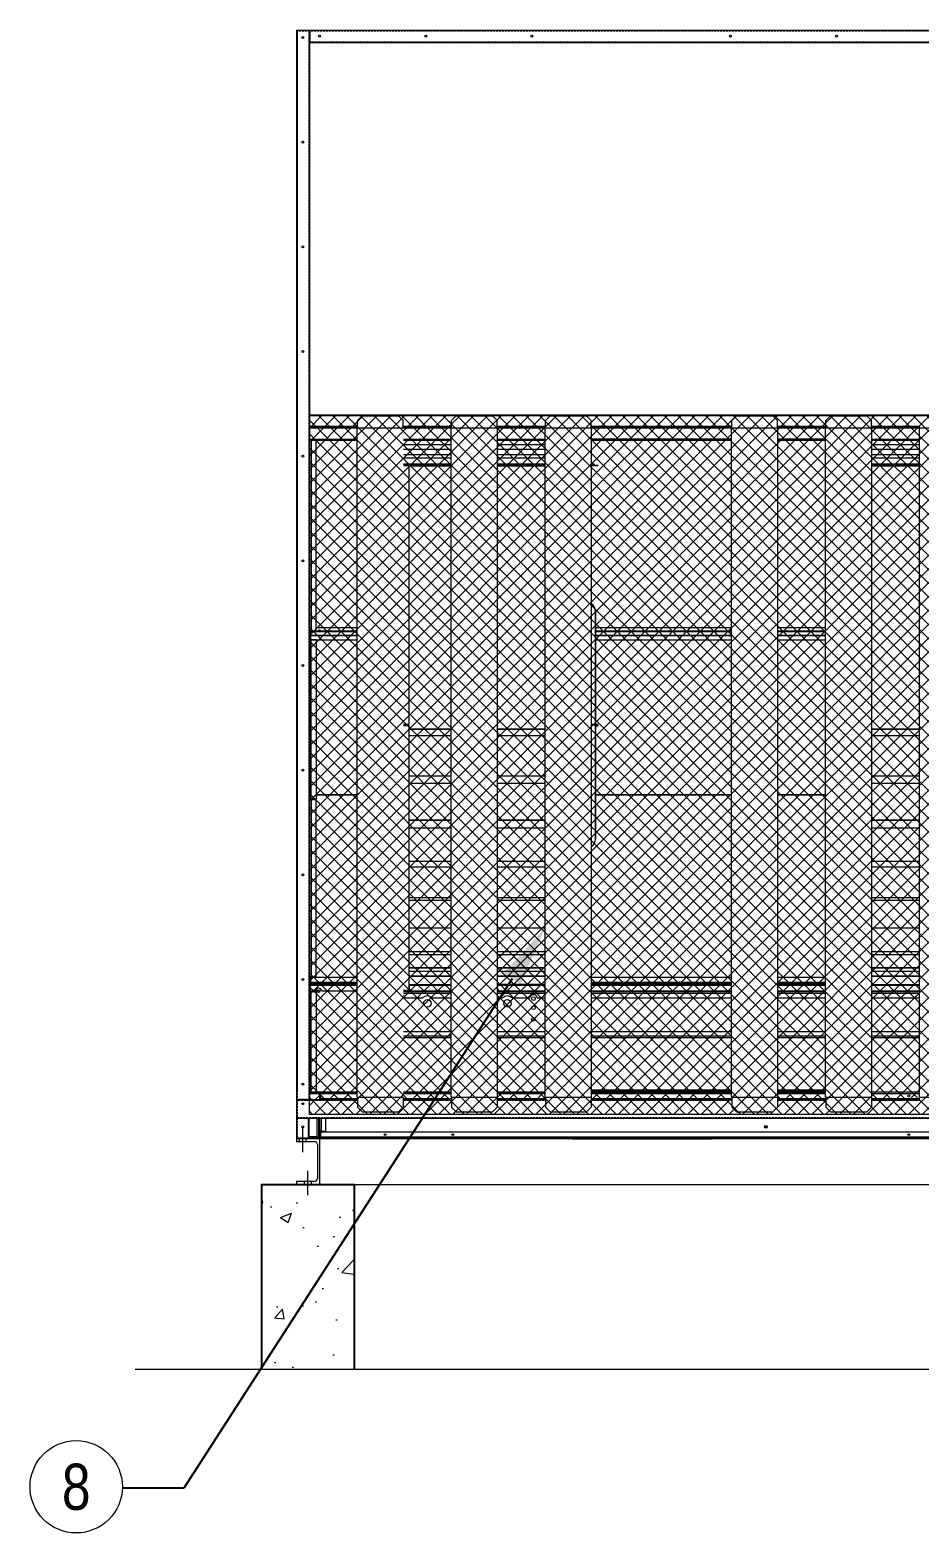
# Model space of a CAD drawing. Header units: millimetres. Extents: x 19537 to 50503, y 7619 to 29516.
# Drawn here: x 36798 to 39689, y 13995 to 18877 of the extents above; entities that cross this region are included whole.
import ezdxf
from ezdxf import colors
from ezdxf.entities.mleader import LeaderData, LeaderLine
from ezdxf.enums import TextEntityAlignment as Align
from ezdxf.math import Vec2, Vec3

# ---------------------------------------------------------------- set-up
doc = ezdxf.new("R2010")
doc.units = ezdxf.units.MM
for name, pattern in [('CENTER', [2, 1.25, -0.25, 0.25, -0.25]), ('CENTERX2', [4, 2.5, -0.5, 0.5, -0.5]), ('HIDDEN', [0.375, 0.25, -0.125]), ('HIDDENX2', [0.75, 0.5, -0.25])]:
    doc.linetypes.add(name, pattern=pattern)
for name, color, linetype in [('center', 1, 'CENTER'), ('HIDD', 2, 'HIDDENX2'), ('냉각탑_dim', 1, 'Continuous'), ('냉각탑_text', 3, 'Continuous'), ('냉각탑_기초', 23, 'Continuous')]:
    doc.layers.add(name, color=color, linetype=linetype)
doc.styles.get("Standard").update_dxf_attribs({"font": 'arial.ttf'})

# ---------------------------------------------------------------- blocks, each defined once
blk = doc.blocks.new('2')
at = {"lineweight": 20}
h = blk.add_hatch(dxfattribs=at)
h.set_pattern_fill('ANSI37', scale=10)
h.set_pattern_definition([(45, (-1544019.135, -417721.024), (-22.4506403, 22.4506403), []), (135, (-1544019.135, -417721.024), (-22.4506403, -22.4506403), [])])
h.paths.add_polyline_path([(41821.4, 15354.9), (41821.4, 17624.9), (37705.4, 17624.9), (37705.4, 15354.9)])
at = {"color": 7, "lineweight": 20}
for p, q in [((37665.4, 18875.2), (37665.4, 15430.6)), ((37860.9, 17583.5), (37707.1, 17583.5)), ((37861.9, 17588.9), (37707.4, 17588.9)), ((37861.9, 17586.9), (37708.8, 17586.9)), ((38167.4, 17588.9), (38009.9, 17588.9)), ((38167.4, 17586.9), (38009.9, 17586.9)), ((38166.4, 17583.5), (38010.9, 17583.5)), ((38472.9, 17588.9), (38315.4, 17588.9)), ((38472.9, 17586.9), (38315.4, 17586.9)), ((38471.9, 17583.5), (38316.4, 17583.5)), ((39078.4, 17588.9), (38620.9, 17588.9)), ((39077.4, 17583.5), (38621.9, 17583.5)), ((39383.9, 17588.9), (39226.4, 17588.9)), ((39382.9, 17583.5), (39227.4, 17583.5)), ((39689.4, 17588.9), (39531.9, 17588.9)), ((39688.4, 17583.5), (39532.9, 17583.5)), ((37707.1, 17548.3), (37860.9, 17548.3)), ((37707.4, 17544.9), (37860.9, 17544.9)), ((37707.4, 15432.3), (37707.4, 17544.9)), ((38010.9, 17548.3), (38166.4, 17548.3)), ((38010.9, 17544.9), (38166.4, 17544.9)), ((38316.4, 17548.3), (38471.9, 17548.3)), ((38316.4, 17544.9), (38471.9, 17544.9)), ((38621.9, 17548.3), (39077.4, 17548.3)), ((38621.9, 17544.9), (39077.4, 17544.9)), ((39227.4, 17548.3), (39382.9, 17548.3)), ((39227.4, 17544.9), (39382.9, 17544.9)), ((39532.9, 17548.3), (39688.4, 17548.3)), ((39532.9, 17544.9), (39688.4, 17544.9)), ((37663.4, 17126.6), (37663.4, 15430.6)), ((38010.9, 15753.5), (38166.4, 15753.5)), ((38010.9, 15748.3), (38166.4, 15748.3)), ((38316.4, 15753.5), (38471.9, 15753.5)), ((38316.4, 15748.3), (38471.9, 15748.3)), ((38445.7, 15733.5), (38471.9, 15733.5)), ((38621.9, 15753.5), (39077.4, 15753.5)), ((38621.9, 15748.3), (39077.4, 15748.3)), ((38621.9, 15733.5), (39077.4, 15733.5)), ((39227.4, 15753.5), (39382.9, 15753.5)), ((39227.4, 15748.3), (39382.9, 15748.3)), ((39227.4, 15733.5), (39382.9, 15733.5)), ((39532.9, 15753.5), (39688.4, 15753.5)), ((39532.9, 15748.3), (39688.4, 15748.3)), ((39532.9, 15733.5), (39688.4, 15733.5)), ((38010.9, 15623.5), (38166.4, 15623.5)), ((38316.4, 15623.5), (38471.9, 15623.5)), ((38621.9, 15623.5), (39077.4, 15623.5)), ((39227.4, 15623.5), (39382.9, 15623.5)), ((39532.9, 15623.5), (39688.4, 15623.5)), ((38166.4, 15608.7), (38010.9, 15608.7)), ((38166.4, 15603.5), (38010.9, 15603.5)), ((38471.9, 15608.7), (38316.4, 15608.7)), ((38471.9, 15603.5), (38316.4, 15603.5)), ((39077.4, 15608.7), (38621.9, 15608.7)), ((39077.4, 15603.5), (38621.9, 15603.5)), ((39382.9, 15608.7), (39227.4, 15608.7)), ((39382.9, 15603.5), (39227.4, 15603.5)), ((39688.4, 15608.7), (39532.9, 15608.7)), ((39688.4, 15603.5), (39532.9, 15603.5)), ((37710.4, 15428.5), (37860.9, 15428.5)), ((37731.2, 15426.9), (37860.9, 15426.9)), ((38010.9, 15428.5), (38166.4, 15428.5)), ((38010.9, 15426.9), (38166.4, 15426.9)), ((38166.4, 15426.9), (38010.9, 15426.9)), ((38316.4, 15428.5), (38471.9, 15428.5)), ((38316.4, 15426.9), (38471.9, 15426.9)), ((38471.9, 15426.9), (38316.4, 15426.9)), ((38621.9, 15428.5), (39077.4, 15428.5)), ((38621.9, 15426.9), (39077.4, 15426.9)), ((39077.4, 15426.9), (38621.9, 15426.9)), ((39227.4, 15428.5), (39382.9, 15428.5)), ((39227.4, 15426.9), (39382.9, 15426.9)), ((39382.9, 15426.9), (39227.4, 15426.9)), ((39532.9, 15428.5), (39688.4, 15428.5)), ((39688.4, 15426.9), (39532.9, 15426.9)), ((37860.9, 15421.7), (37741, 15421.7)), ((37741, 15406.9), (37861.9, 15406.9)), ((38009.9, 15406.9), (38167.4, 15406.9)), ((38166.4, 15421.7), (38010.9, 15421.7)), ((38315.4, 15406.9), (38472.9, 15406.9)), ((38471.9, 15421.7), (38316.4, 15421.7)), ((38620.9, 15406.9), (39078.4, 15406.9)), ((39077.4, 15421.7), (38621.9, 15421.7)), ((39226.4, 15406.9), (39383.9, 15406.9)), ((39382.9, 15421.7), (39227.4, 15421.7)), ((39531.9, 15406.9), (39689.4, 15406.9)), ((39688.4, 15421.7), (39532.9, 15421.7)), ((41785.8, 15296.9), (37741, 15296.9)), ((37741, 15282.1), (41785.8, 15282.1)), ((37741, 15276.9), (41785.8, 15276.9))]:
    blk.add_line(p, q, dxfattribs=at)
at = {"lineweight": 20}
for p, q in [((37705.4, 17624.9), (41821.4, 17624.9)), ((37705.4, 15354.9), (37705.4, 17624.9)), ((37861.9, 17608.9), (37876.9, 17623.9)), ((37876.9, 17623.9), (37994.9, 17623.9)), ((38009.9, 17608.9), (37994.9, 17623.9)), ((38167.4, 17608.9), (38182.4, 17623.9)), ((38182.4, 17623.9), (38300.4, 17623.9)), ((38315.4, 17608.9), (38300.4, 17623.9)), ((38472.9, 17608.9), (38487.9, 17623.9)), ((38487.9, 17623.9), (38605.9, 17623.9)), ((38620.9, 17608.9), (38605.9, 17623.9)), ((39078.4, 17608.9), (39093.4, 17623.9)), ((39093.4, 17623.9), (39211.4, 17623.9)), ((39226.4, 17608.9), (39211.4, 17623.9)), ((39383.9, 17608.9), (39398.9, 17623.9)), ((39398.9, 17623.9), (39516.9, 17623.9)), ((39531.9, 17608.9), (39516.9, 17623.9)), ((37860.9, 15410.9), (37860.9, 17583.9)), ((38010.9, 17583.9), (37860.9, 17583.9)), ((37861.9, 17583.9), (37861.9, 17608.9)), ((38009.9, 17583.9), (38009.9, 17608.9)), ((38166.4, 15410.9), (38166.4, 17583.9)), ((38316.4, 17583.9), (38166.4, 17583.9)), ((38167.4, 17583.9), (38167.4, 17608.9)), ((38315.4, 17583.9), (38315.4, 17608.9)), ((38316.4, 15410.9), (38316.4, 17583.9)), ((38471.9, 15410.9), (38471.9, 17583.9)), ((38621.9, 17583.9), (38471.9, 17583.9)), ((38472.9, 17583.9), (38472.9, 17608.9)), ((38620.9, 17583.9), (38620.9, 17608.9)), ((38621.9, 15410.9), (38621.9, 17583.9)), ((39077.4, 15410.9), (39077.4, 17583.9)), ((39227.4, 17583.9), (39077.4, 17583.9)), ((39078.4, 17583.9), (39078.4, 17608.9)), ((39226.4, 17583.9), (39226.4, 17608.9)), ((39227.4, 15410.9), (39227.4, 17583.9)), ((39382.9, 15410.9), (39382.9, 17583.9)), ((39532.9, 17583.9), (39382.9, 17583.9)), ((39383.9, 17583.9), (39383.9, 17608.9)), ((39531.9, 17583.9), (39531.9, 17608.9)), ((39532.9, 15410.9), (39532.9, 17583.9)), ((39688.4, 15410.9), (39688.4, 17583.9)), ((39838.4, 17583.9), (39688.4, 17583.9)), ((37663.4, 15425.8), (37663.4, 15276.9)), ((37860.9, 15410.9), (38010.9, 15410.9)), ((37861.9, 15410.9), (37861.9, 15377.9)), ((37861.9, 15377.9), (37876.9, 15362.9)), ((38009.9, 15377.9), (37994.9, 15362.9)), ((38009.9, 15410.9), (38009.9, 15377.9)), ((38166.4, 15410.9), (38316.4, 15410.9)), ((38167.4, 15410.9), (38167.4, 15377.9)), ((38167.4, 15377.9), (38182.4, 15362.9)), ((38315.4, 15377.9), (38300.4, 15362.9)), ((38315.4, 15410.9), (38315.4, 15377.9)), ((38471.9, 15410.9), (38621.9, 15410.9)), ((38472.9, 15410.9), (38472.9, 15377.9)), ((38472.9, 15377.9), (38487.9, 15362.9)), ((38620.9, 15377.9), (38605.9, 15362.9)), ((38620.9, 15410.9), (38620.9, 15377.9)), ((39077.4, 15410.9), (39227.4, 15410.9)), ((39078.4, 15410.9), (39078.4, 15377.9)), ((39078.4, 15377.9), (39093.4, 15362.9)), ((39226.4, 15377.9), (39211.4, 15362.9)), ((39226.4, 15410.9), (39226.4, 15377.9)), ((39382.9, 15410.9), (39532.9, 15410.9)), ((39383.9, 15410.9), (39383.9, 15377.9)), ((39383.9, 15377.9), (39398.9, 15362.9)), ((39531.9, 15377.9), (39516.9, 15362.9)), ((39531.9, 15410.9), (39531.9, 15377.9)), ((39688.4, 15410.9), (39838.4, 15410.9)), ((41821.4, 15354.9), (37705.4, 15354.9)), ((37876.9, 15362.9), (37994.9, 15362.9)), ((38182.4, 15362.9), (38300.4, 15362.9)), ((38487.9, 15362.9), (38605.9, 15362.9)), ((39093.4, 15362.9), (39211.4, 15362.9)), ((39398.9, 15362.9), (39516.9, 15362.9)), ((37736.4, 15276.9), (37663.4, 15276.9)), ((37673.4, 15266.9), (37673.4, 15276.9)), ((37695.4, 15266.9), (37695.4, 15276.9)), ((37689.9, 15126.9), (37689.9, 15136.9)), ((37711.9, 15126.9), (37711.9, 15136.9)), ((37738.4, 15126.9), (41788.4, 15126.9))]:
    blk.add_line(p, q, dxfattribs=at)
at = {"color": 7, "lineweight": 20, "ltscale": 0.001131}
for p, q in [((37707.1, 17586.2), (37707.1, 17583.5)), ((37706.7, 15430.6), (37705.4, 15430.6))]:
    blk.add_line(p, q, dxfattribs=at)
at = {"color": 7, "lineweight": 20, "ltscale": 0.014667}
blk.add_line((37707.1, 17548.3), (37707.1, 17583.5), dxfattribs=at)
at = {"color": 7, "lineweight": 20, "ltscale": 0.001417}
for p, q in [((37707.1, 17548.3), (37707.1, 17544.9)), ((37707.4, 16377), (37710.8, 16377)), ((37707.4, 15801.3), (37710.8, 15801.3)), ((37709.1, 15779.3), (37709.1, 15782.7)), ((37709.1, 15776.9), (37709.1, 15773.5)), ((37710.8, 15752.9), (37707.4, 15752.9))]:
    blk.add_line(p, q, dxfattribs=at)
at = {"color": 7, "lineweight": 20, "ltscale": 0.000133398}
blk.add_line((37710.8, 17544.6), (37710.8, 17544.9), dxfattribs=at)
at = {"color": 7, "lineweight": 20, "ltscale": 0.000208374}
blk.add_line((37710.8, 17544.1), (37710.8, 17544.6), dxfattribs=at)
at = {"color": 7, "lineweight": 20, "ltscale": 0.258309}
for p, q in [((37710.8, 17544.1), (37710.8, 16924.1)), ((37727.4, 16924.1), (37727.4, 17544.1))]:
    blk.add_line(p, q, dxfattribs=at)
at = {"color": 7, "lineweight": 20, "ltscale": 0.006917}
for p, q in [((37727.4, 17544.1), (37710.8, 17544.1)), ((37710.8, 16924.1), (37727.4, 16924.1)), ((37727.4, 16896.4), (37710.8, 16896.4)), ((37727.4, 16895.1), (37710.8, 16895.1)), ((37727.4, 16378.7), (37710.8, 16378.7)), ((37727.4, 16376.5), (37710.8, 16376.5)), ((37709.1, 15799.3), (37709.1, 15782.7)), ((37710.8, 15801.3), (37727.4, 15801.3)), ((37727.4, 15752.9), (37710.8, 15752.9))]:
    blk.add_line(p, q, dxfattribs=at)
at = {"color": 7, "lineweight": 20, "ltscale": 0.000341772}
blk.add_line((37727.4, 17544.1), (37727.4, 17544.9), dxfattribs=at)
at = {"color": 0, "lineweight": 20}
for p, q in [((38166.4, 17529.8), (38010.9, 17529.8)), ((38471.9, 17529.8), (38316.4, 17529.8)), ((39688.4, 17529.8), (39532.9, 17529.8)), ((38010.9, 17515.8), (38166.4, 17515.8)), ((38166.4, 17496.6), (38010.9, 17496.6)), ((38010.9, 17487), (38166.4, 17487)), ((38316.4, 17515.8), (38471.9, 17515.8)), ((38471.9, 17496.6), (38316.4, 17496.6)), ((38316.4, 17487), (38471.9, 17487)), ((39532.9, 17515.8), (39688.4, 17515.8)), ((39688.4, 17496.6), (39532.9, 17496.6)), ((39532.9, 17487), (39688.4, 17487))]:
    blk.add_line(p, q, dxfattribs=at)
at = {"color": 7, "lineweight": 20, "ltscale": 0.2695}
for p, q in [((38166.4, 17466.3), (38010.9, 17466.3)), ((38166.4, 17464.3), (38010.9, 17464.3)), ((38471.9, 17466.3), (38316.4, 17466.3)), ((38471.9, 17464.3), (38316.4, 17464.3)), ((38630.6, 17466.3), (38621.9, 17466.3)), ((38630.6, 17464.3), (38621.9, 17464.3)), ((39688.4, 17466.3), (39532.9, 17466.3)), ((39688.4, 17464.3), (39532.9, 17464.3))]:
    blk.add_line(p, q, dxfattribs=at)
at = {"color": 7, "lineweight": 20, "ltscale": 0.251167}
for p, q in [((38010.9, 17464.3), (38166.4, 17464.3)), ((38010.9, 17462.3), (38166.4, 17462.3)), ((38316.4, 17464.3), (38471.9, 17464.3)), ((38316.4, 17462.3), (38471.9, 17462.3)), ((39532.9, 17464.3), (39688.4, 17464.3)), ((39532.9, 17462.3), (39688.4, 17462.3))]:
    blk.add_line(p, q, dxfattribs=at)
at = {"color": 7, "lineweight": 20, "ltscale": 0.0155}
for p, q in [((38030.1, 17462.3), (38010.9, 17462.3)), ((38621.9, 17463.9), (38642.5, 17463.9)), ((38621.9, 17462.3), (38642.5, 17462.3)), ((38010.9, 16622.7), (38030.1, 16622.7)), ((38010.9, 16618.5), (38030.1, 16618.5)), ((38621.9, 16622.7), (38642.5, 16622.7)), ((38621.9, 16621.1), (38642.5, 16621.1)), ((38642.5, 16620.5), (38621.9, 16620.5)), ((38642.5, 16618.9), (38621.9, 16618.9)), ((38010.9, 15757.9), (38030.1, 15757.9)), ((38030.1, 15757.6), (38010.9, 15757.6)), ((38010.9, 15757.1), (38030.1, 15757.1)), ((38010.9, 15755.5), (38030.1, 15755.5))]:
    blk.add_line(p, q, dxfattribs=at)
at = {"color": 7, "lineweight": 20, "ltscale": 0.349833}
blk.add_line((38030.1, 16622.7), (38030.1, 17462.3), dxfattribs=at)
at = {"color": 7, "lineweight": 20, "ltscale": 0.2225}
for p, q in [((38030.1, 17460.9), (38166.4, 17460.9)), ((38316.4, 17460.9), (38471.9, 17460.9)), ((39532.9, 17460.9), (39688.4, 17460.9)), ((38030.1, 16606.6), (38166.4, 16606.6)), ((38030.1, 16606), (38166.4, 16606)), ((38316.4, 16606.6), (38471.9, 16606.6)), ((38316.4, 16606), (38471.9, 16606)), ((39532.9, 16606.6), (39688.4, 16606.6)), ((39532.9, 16606), (39688.4, 16606)), ((38030.1, 16585.7), (38166.4, 16585.7)), ((38030.1, 16585.4), (38166.4, 16585.4)), ((38316.4, 16585.7), (38471.9, 16585.7)), ((38316.4, 16585.4), (38471.9, 16585.4)), ((39532.9, 16585.7), (39688.4, 16585.7)), ((39532.9, 16585.4), (39688.4, 16585.4)), ((38030.1, 16454.9), (38166.4, 16454.9)), ((38030.1, 16454.3), (38166.4, 16454.3)), ((38316.4, 16454.9), (38471.9, 16454.9)), ((38316.4, 16454.3), (38471.9, 16454.3)), ((39532.9, 16454.9), (39688.4, 16454.9)), ((39532.9, 16454.3), (39688.4, 16454.3)), ((38030.1, 16431.1), (38166.4, 16431.1)), ((38030.1, 16430.8), (38166.4, 16430.8)), ((38316.4, 16431.1), (38471.9, 16431.1)), ((38316.4, 16430.8), (38471.9, 16430.8)), ((39532.9, 16431.1), (39688.4, 16431.1)), ((39532.9, 16430.8), (39688.4, 16430.8)), ((38030.1, 16311.1), (38166.4, 16311.1)), ((38030.1, 16310.6), (38166.4, 16310.6)), ((38316.4, 16311.1), (38471.9, 16311.1)), ((38316.4, 16310.6), (38471.9, 16310.6)), ((39532.9, 16311.1), (39688.4, 16311.1)), ((39532.9, 16310.6), (39688.4, 16310.6)), ((38030.1, 16285.4), (38166.4, 16285.4)), ((38030.1, 16285.1), (38166.4, 16285.1)), ((38316.4, 16285.4), (38471.9, 16285.4)), ((38316.4, 16285.1), (38471.9, 16285.1)), ((39532.9, 16285.4), (39688.4, 16285.4)), ((39532.9, 16285.1), (39688.4, 16285.1)), ((38030.1, 16177.7), (38166.4, 16177.7)), ((38030.1, 16177.3), (38166.4, 16177.3)), ((38030.1, 16159), (38166.4, 16159)), ((38030.1, 16158.9), (38166.4, 16158.9)), ((38316.4, 16177.7), (38471.9, 16177.7)), ((38316.4, 16177.3), (38471.9, 16177.3)), ((38316.4, 16159), (38471.9, 16159)), ((38316.4, 16158.9), (38471.9, 16158.9)), ((39532.9, 16177.7), (39688.4, 16177.7)), ((39532.9, 16177.3), (39688.4, 16177.3)), ((39532.9, 16159), (39688.4, 16159)), ((39532.9, 16158.9), (39688.4, 16158.9)), ((38030.1, 16059.7), (38166.4, 16059.7)), ((38030.1, 16059.3), (38166.4, 16059.3)), ((38030.1, 16050.4), (38166.4, 16050.4)), ((38030.1, 16050.3), (38166.4, 16050.3)), ((38316.4, 16059.7), (38471.9, 16059.7)), ((38316.4, 16059.3), (38471.9, 16059.3)), ((38316.4, 16050.4), (38471.9, 16050.4)), ((38316.4, 16050.3), (38471.9, 16050.3)), ((39532.9, 16059.7), (39688.4, 16059.7)), ((39532.9, 16059.3), (39688.4, 16059.3)), ((39532.9, 16050.4), (39688.4, 16050.4)), ((39532.9, 16050.3), (39688.4, 16050.3)), ((38030.1, 15960.7), (38166.4, 15960.7)), ((38030.1, 15960.4), (38166.4, 15960.4)), ((38316.4, 15960.7), (38471.9, 15960.7)), ((38316.4, 15960.4), (38471.9, 15960.4)), ((39532.9, 15960.7), (39688.4, 15960.7)), ((39532.9, 15960.4), (39688.4, 15960.4)), ((38030.1, 15884.2), (38166.4, 15884.2)), ((38030.1, 15883.9), (38166.4, 15883.9)), ((38030.1, 15874), (38166.4, 15874)), ((38030.1, 15873.9), (38166.4, 15873.9)), ((38316.4, 15884.2), (38471.9, 15884.2)), ((38316.4, 15883.9), (38471.9, 15883.9)), ((38316.4, 15874), (38471.9, 15874)), ((38316.4, 15873.9), (38471.9, 15873.9)), ((39532.9, 15884.2), (39688.4, 15884.2)), ((39532.9, 15883.9), (39688.4, 15883.9)), ((39532.9, 15874), (39688.4, 15874)), ((39532.9, 15873.9), (39688.4, 15873.9)), ((38030.1, 15831.5), (38166.4, 15831.5)), ((38030.1, 15831.3), (38166.4, 15831.3)), ((38030.1, 15820.5), (38166.4, 15820.5)), ((38030.1, 15820.4), (38166.4, 15820.4)), ((38316.4, 15831.5), (38471.9, 15831.5)), ((38316.4, 15831.3), (38471.9, 15831.3)), ((38316.4, 15820.5), (38471.9, 15820.5)), ((38316.4, 15820.4), (38471.9, 15820.4)), ((39532.9, 15831.5), (39688.4, 15831.5)), ((39532.9, 15831.3), (39688.4, 15831.3)), ((39532.9, 15820.5), (39688.4, 15820.5)), ((39532.9, 15820.4), (39688.4, 15820.4)), ((38030.1, 15804.8), (38166.4, 15804.8)), ((38030.1, 15804.8), (38166.4, 15804.8)), ((38030.1, 15803.4), (38166.4, 15803.4)), ((38030.1, 15776.8), (38166.4, 15776.8)), ((38166.4, 15773.5), (38030.1, 15773.5)), ((38316.4, 15804.8), (38471.9, 15804.8)), ((38316.4, 15804.8), (38471.9, 15804.8)), ((38316.4, 15803.4), (38471.9, 15803.4)), ((38471.9, 15776.8), (38316.4, 15776.8)), ((38316.4, 15776.8), (38471.9, 15776.8)), ((38471.9, 15773.5), (38316.4, 15773.5)), ((39532.9, 15804.8), (39688.4, 15804.8)), ((39532.9, 15804.8), (39688.4, 15804.8)), ((39532.9, 15803.4), (39688.4, 15803.4)), ((39532.9, 15776.8), (39688.4, 15776.8)), ((39688.4, 15773.5), (39532.9, 15773.5))]:
    blk.add_line(p, q, dxfattribs=at)
at = {"color": 7, "lineweight": 20, "ltscale": 0.008333}
for p, q in [((38630.6, 17464.3), (38621.9, 17464.3)), ((37663.4, 15276.9), (37663.4, 15266.9))]:
    blk.add_line(p, q, dxfattribs=at)
at = {"color": 7, "lineweight": 20, "ltscale": 0.000833333}
for p, q in [((38630.6, 17466.3), (38630.6, 17464.3)), ((37707.4, 16896.4), (37709.4, 16896.4)), ((37707.4, 15801.3), (37709.4, 15801.3)), ((37709.4, 15801.3), (37709.4, 15799.3)), ((37710.8, 15799.3), (37710.8, 15801.3)), ((37710.8, 15754.9), (37710.8, 15752.9)), ((38558.9, 15274.9), (38558.9, 15276.9)), ((38998.9, 15274.9), (38998.9, 15276.9))]:
    blk.add_line(p, q, dxfattribs=at)
at = {"color": 7, "lineweight": 20, "ltscale": 0.000666667}
for p, q in [((38642.5, 17463.9), (38642.5, 17462.3)), ((38642.5, 16621.1), (38642.5, 16622.7)), ((38642.5, 16620.5), (38642.5, 16618.9)), ((38642.5, 16617.5), (38642.5, 16615.9)), ((38030.1, 15757.1), (38030.1, 15755.5)), ((37710.4, 15426.9), (37710.4, 15428.5))]:
    blk.add_line(p, q, dxfattribs=at)
at = {"color": 7, "lineweight": 20, "ltscale": 0.020113}
blk.add_line((38622.5, 16964.9), (38622.5, 17013.2), dxfattribs=at)
at = {"color": 7, "lineweight": 20, "ltscale": 0.018857}
for p, q in [((38635.3, 16988.6), (38635.3, 16943.3)), ((38635.3, 16249.2), (38635.3, 16294.4))]:
    blk.add_line(p, q, dxfattribs=at)
at = {"color": 7, "lineweight": 20, "ltscale": 0.152458}
blk.add_line((38635.3, 16622.7), (38635.3, 16988.6), dxfattribs=at)
at = {"color": 7, "lineweight": 20, "ltscale": 0.142602}
blk.add_line((38622.5, 16622.7), (38622.5, 16964.9), dxfattribs=at)
at = {"color": 7, "lineweight": 20, "ltscale": 0.133601}
blk.add_line((38635.3, 16943.3), (38635.3, 16622.7), dxfattribs=at)
at = {"color": 7, "lineweight": 20, "ltscale": 0.000708333}
for p, q in [((37707.4, 16910.8), (37709.1, 16910.8)), ((37707.4, 15782.2), (37709.1, 15782.2)), ((37707.4, 15781.3), (37709.1, 15781.3)), ((37709.1, 15774.9), (37707.4, 15774.9)), ((37709.1, 15774), (37707.4, 15774))]:
    blk.add_line(p, q, dxfattribs=at)
at = {"color": 7, "lineweight": 20, "ltscale": 0.104087}
for p, q in [((37860.9, 16923.9), (37709.1, 16923.9)), ((37860.9, 16922.6), (37709.1, 16922.6)), ((37860.9, 16909.9), (37709.1, 16909.9)), ((37860.9, 16908.7), (37709.1, 16908.7)), ((37709.1, 16896.7), (37860.9, 16896.7))]:
    blk.add_line(p, q, dxfattribs=at)
at = {"color": 7, "lineweight": 20, "ltscale": 0.000535656}
for p, q in [((37709.1, 16922.6), (37709.1, 16923.9)), ((37727.4, 16895.1), (37727.4, 16896.4))]:
    blk.add_line(p, q, dxfattribs=at)
at = {"color": 7, "lineweight": 20, "ltscale": 0.005298}
blk.add_line((37709.1, 16922.6), (37709.1, 16909.9), dxfattribs=at)
at = {"color": 7, "lineweight": 20, "ltscale": 0.000506051}
blk.add_line((37709.1, 16908.7), (37709.1, 16909.9), dxfattribs=at)
at = {"color": 7, "lineweight": 20, "ltscale": 0.004993}
blk.add_line((37709.1, 16908.7), (37709.1, 16896.7), dxfattribs=at)
at = {"color": 7, "lineweight": 20, "ltscale": 0.000102715}
for p, q in [((37709.4, 16896.4), (37709.4, 16896.7)), ((37710.8, 16896.7), (37710.8, 16896.4))]:
    blk.add_line(p, q, dxfattribs=at)
at = {"color": 7, "lineweight": 20, "ltscale": 0.215196}
for p, q in [((37710.8, 16378.7), (37710.8, 16895.1)), ((37727.4, 16895.1), (37727.4, 16378.7))]:
    blk.add_line(p, q, dxfattribs=at)
at = {"color": 7, "lineweight": 20, "ltscale": 0.096462}
blk.add_line((37860.9, 16935.6), (37727.4, 16935.6), dxfattribs=at)
at = {"color": 7, "lineweight": 20, "ltscale": 0.205257}
for p, q in [((39077.4, 16935.6), (38635.3, 16935.6)), ((39077.4, 16923.9), (38635.3, 16923.9)), ((39077.4, 16922.6), (38635.3, 16922.6)), ((39077.4, 16909.9), (38635.3, 16909.9)), ((39077.4, 16908.7), (38635.3, 16908.7)), ((38635.3, 16896.7), (39077.4, 16896.7)), ((39382.9, 16935.6), (39227.4, 16935.6)), ((39382.9, 16923.9), (39227.4, 16923.9)), ((39382.9, 16922.6), (39227.4, 16922.6)), ((39382.9, 16909.9), (39227.4, 16909.9)), ((39382.9, 16908.7), (39227.4, 16908.7)), ((39227.4, 16896.7), (39382.9, 16896.7)), ((39077.4, 16392.7), (38635.3, 16392.7)), ((39077.4, 16391.8), (38635.3, 16391.8)), ((39382.9, 16392.7), (39227.4, 16392.7)), ((39382.9, 16391.8), (39227.4, 16391.8))]:
    blk.add_line(p, q, dxfattribs=at)
at = {"color": 7, "lineweight": 20, "ltscale": 0.358583}
blk.add_line((38030.1, 15757.9), (38030.1, 16618.5), dxfattribs=at)
at = {"color": 7, "lineweight": 20, "ltscale": 0.000250003}
blk.add_line((38622.5, 16620.5), (38622.5, 16621.1), dxfattribs=at)
at = {"color": 7, "lineweight": 20, "ltscale": 0.164299}
blk.add_line((38622.5, 16224.6), (38622.5, 16618.9), dxfattribs=at)
at = {"color": 7, "lineweight": 20, "ltscale": 0.00025}
for p, q in [((38635.3, 16621.1), (38635.3, 16620.5)), ((38635.3, 16620.5), (38635.3, 16621.1))]:
    blk.add_line(p, q, dxfattribs=at)
at = {"color": 7, "lineweight": 20, "ltscale": 0.154042}
blk.add_line((38635.3, 16618.9), (38635.3, 16249.2), dxfattribs=at)
at = {"color": 7, "lineweight": 20, "ltscale": 0.135185}
blk.add_line((38635.3, 16294.4), (38635.3, 16618.9), dxfattribs=at)
at = {"color": 7, "lineweight": 20, "ltscale": 0.003004}
for p, q in [((38642.5, 16617.5), (38635.3, 16617.5)), ((38642.5, 16615.9), (38635.3, 16615.9))]:
    blk.add_line(p, q, dxfattribs=at)
at = {"color": 7, "lineweight": 20, "ltscale": 0.000249486}
blk.add_line((38642.5, 16620.5), (38642.5, 16621.1), dxfattribs=at)
at = {"color": 7, "lineweight": 20, "ltscale": 0.000615509}
blk.add_line((37709.4, 16377), (37709.4, 16378.5), dxfattribs=at)
at = {"color": 7, "lineweight": 20, "ltscale": 0.000909688}
blk.add_line((37710.8, 16376.5), (37710.8, 16378.7), dxfattribs=at)
at = {"color": 7, "lineweight": 20, "ltscale": 0.000162643}
blk.add_line((37710.8, 16378.7), (37710.8, 16378.3), dxfattribs=at)
at = {"color": 7, "lineweight": 20, "ltscale": 0.000212316}
blk.add_line((37710.8, 16376.5), (37710.8, 16377), dxfattribs=at)
at = {"color": 7, "lineweight": 20, "ltscale": 0.239669}
for p, q in [((37710.8, 16376.5), (37710.8, 15801.3)), ((37727.4, 15801.3), (37727.4, 16376.5))]:
    blk.add_line(p, q, dxfattribs=at)
at = {"color": 7, "lineweight": 20, "ltscale": 0.063875}
for p, q in [((37860.9, 16392.7), (37727.4, 16392.7)), ((37860.9, 16391.8), (37727.4, 16391.8))]:
    blk.add_line(p, q, dxfattribs=at)
at = {"color": 7, "lineweight": 20, "ltscale": 0.000375}
for p, q in [((37707.4, 15782.2), (37707.4, 15781.3)), ((37707.4, 15774), (37707.4, 15774.9))]:
    blk.add_line(p, q, dxfattribs=at)
at = {"color": 7, "lineweight": 20, "ltscale": 0.000414934}
blk.add_line((37708.4, 15775.9), (37709.1, 15775.2), dxfattribs=at)
at = {"color": 7, "lineweight": 20, "ltscale": 0.083938}
for p, q in [((37860.9, 15799.3), (37709.1, 15799.3)), ((37860.9, 15782.7), (37709.1, 15782.7)), ((37860.9, 15779.3), (37709.1, 15779.3))]:
    blk.add_line(p, q, dxfattribs=at)
at = {"color": 7, "lineweight": 20, "ltscale": 0.083939}
for p, q in [((37860.9, 15776.9), (37709.1, 15776.9)), ((37860.9, 15773.5), (37709.1, 15773.5))]:
    blk.add_line(p, q, dxfattribs=at)
at = {"color": 7, "lineweight": 20, "ltscale": 0.00775}
blk.add_line((37709.1, 15754.9), (37709.1, 15773.5), dxfattribs=at)
at = {"color": 7, "lineweight": 20, "ltscale": 0.001}
for p, q in [((37709.4, 15776.9), (37709.4, 15779.3)), ((37710.8, 15779.3), (37710.8, 15776.9)), ((37737.4, 15776.9), (37737.4, 15779.3))]:
    blk.add_line(p, q, dxfattribs=at)
at = {"color": 7, "lineweight": 20, "ltscale": 0.072146}
blk.add_line((37860.9, 15778.9), (37737.4, 15778.9), dxfattribs=at)
at = {"color": 7, "lineweight": 20, "ltscale": 0.007669}
blk.add_line((38030.1, 15776.8), (38030.1, 15758.4), dxfattribs=at)
at = {"color": 7, "lineweight": 20, "ltscale": 0.23125}
for p, q in [((39077.4, 15799.3), (38621.9, 15799.3)), ((39077.4, 15782.7), (38621.9, 15782.7)), ((39077.4, 15779.3), (38621.9, 15779.3)), ((39077.4, 15776.9), (38621.9, 15776.9)), ((39077.4, 15773.5), (38621.9, 15773.5)), ((39382.9, 15799.3), (39227.4, 15799.3)), ((39382.9, 15782.7), (39227.4, 15782.7)), ((39382.9, 15779.3), (39227.4, 15779.3)), ((39382.9, 15776.9), (39227.4, 15776.9)), ((39382.9, 15773.5), (39227.4, 15773.5))]:
    blk.add_line(p, q, dxfattribs=at)
at = {"color": 7, "lineweight": 20, "ltscale": 0.109501}
blk.add_line((39077.4, 15778.9), (38621.9, 15778.9), dxfattribs=at)
at = {"color": 7, "lineweight": 20, "ltscale": 0.111332}
blk.add_line((39382.9, 15778.9), (39227.4, 15778.9), dxfattribs=at)
at = {"color": 7, "lineweight": 20, "ltscale": 0.000128159}
blk.add_line((37707.7, 15752.9), (37707.4, 15752.9), dxfattribs=at)
at = {"color": 7, "lineweight": 20, "ltscale": 0.006792}
blk.add_line((37725.4, 15754.9), (37709.1, 15754.9), dxfattribs=at)
at = {"color": 7, "lineweight": 20, "ltscale": 0.000833334}
blk.add_line((37709.4, 15752.9), (37709.4, 15754.9), dxfattribs=at)
at = {"color": 7, "lineweight": 20, "ltscale": 0.135166}
blk.add_line((37710.8, 15428.5), (37710.8, 15752.9), dxfattribs=at)
at = {"color": 7, "lineweight": 20, "ltscale": 0.134725}
blk.add_line((37727.4, 15752.9), (37727.4, 15429.5), dxfattribs=at)
at = {"color": 7, "lineweight": 20, "ltscale": 0.111667}
for p, q in [((37860.9, 15754.9), (37745.4, 15754.9)), ((38013.4, 15754.9), (38010.9, 15754.9)), ((38166.4, 15754.9), (38033.4, 15754.9)), ((38471.9, 15754.9), (38321.4, 15754.9)), ((39077.4, 15754.9), (38621.9, 15754.9)), ((39382.9, 15754.9), (39227.4, 15754.9)), ((39688.4, 15754.9), (39532.9, 15754.9))]:
    blk.add_line(p, q, dxfattribs=at)
at = {"color": 7, "lineweight": 20, "ltscale": 0.023491}
for p, q in [((38016.7, 15733.5), (38073.1, 15733.5)), ((38364.8, 15733.5), (38421.2, 15733.5))]:
    blk.add_line(p, q, dxfattribs=at)
at = {"color": 7, "lineweight": 20, "ltscale": 0.00033324}
blk.add_line((38030.1, 15758.4), (38030.1, 15757.6), dxfattribs=at)
at = {"color": 7, "lineweight": 20, "ltscale": 0.040938}
for p, q in [((38104.8, 15733.5), (38166.4, 15733.5)), ((38316.4, 15733.5), (38333.1, 15733.5))]:
    blk.add_line(p, q, dxfattribs=at)
at = {"color": 7, "lineweight": 20, "ltscale": 1.02319e-05}
blk.add_line((38984.1, 15603.5), (38984, 15603.5), dxfattribs=at)
at = {"color": 7, "lineweight": 20, "ltscale": 1.03489e-05}
blk.add_line((38994.2, 15603.5), (38994.2, 15603.5), dxfattribs=at)
at = {"color": 7, "lineweight": 20, "ltscale": 0.000958273}
blk.add_line((37705.4, 15426.9), (37705.4, 15429.2), dxfattribs=at)
at = {"color": 7, "lineweight": 20, "ltscale": 0.026917}
for p, q in [((37705.4, 15426.9), (37731.2, 15426.9)), ((37731.2, 15423.7), (37705.4, 15423.7)), ((37731.2, 15280.1), (37703.4, 15280.1)), ((37666.6, 15276.9), (37731.2, 15276.9))]:
    blk.add_line(p, q, dxfattribs=at)
at = {"color": 7, "lineweight": 20, "ltscale": 0.000414935}
blk.add_line((37706.4, 15429.9), (37705.7, 15430.6), dxfattribs=at)
at = {"color": 7, "lineweight": 20, "ltscale": 0.00225}
blk.add_line((37707.4, 15426.9), (37707.4, 15432.3), dxfattribs=at)
at = {"color": 7, "lineweight": 20, "ltscale": 9.12608e-06}
blk.add_line((37707.4, 15432.3), (37707.4, 15432.3), dxfattribs=at)
at = {"color": 7, "lineweight": 20, "ltscale": 0.002167}
for p, q in [((37741, 15426.9), (37741, 15421.7)), ((37743.6, 15403.7), (37738.4, 15403.7)), ((37743.6, 15300.1), (37738.4, 15300.1)), ((37741, 15276.9), (37741, 15282.1))]:
    blk.add_line(p, q, dxfattribs=at)
at = {"color": 7, "lineweight": 20, "ltscale": 0.000749999}
for p, q in [((37705.4, 15421.9), (37705.4, 15423.7)), ((37707.4, 15421.9), (37707.4, 15423.7)), ((37710.8, 15421.9), (37710.8, 15423.7))]:
    blk.add_line(p, q, dxfattribs=at)
at = {"color": 7, "lineweight": 20, "ltscale": 0.02775}
for p, q in [((37731.2, 15421.9), (37705.4, 15421.9)), ((37703.4, 15281.9), (37731.2, 15281.9))]:
    blk.add_line(p, q, dxfattribs=at)
at = {"color": 7, "lineweight": 20, "ltscale": 0.001532}
for p, q in [((37734.9, 15423.7), (37731.2, 15423.7)), ((37734.9, 15280.1), (37731.2, 15280.1))]:
    blk.add_line(p, q, dxfattribs=at)
at = {"color": 7, "lineweight": 20, "ltscale": 0.00075}
for p, q in [((37731.2, 15421.9), (37731.2, 15423.7)), ((37738.4, 15421.9), (37738.4, 15423.7)), ((37731.2, 15281.9), (37731.2, 15280.1)), ((37738.4, 15281.9), (37738.4, 15280.1))]:
    blk.add_line(p, q, dxfattribs=at)
at = {"color": 7, "lineweight": 20, "ltscale": 0.000699693}
blk.add_line((37735.5, 15424.6), (37734.1, 15423.7), dxfattribs=at)
at = {"color": 7, "lineweight": 20, "ltscale": 1.30533e-05}
blk.add_line((37736.4, 15421.7), (37736.4, 15421.7), dxfattribs=at)
at = {"color": 7, "lineweight": 20, "ltscale": 0.058167}
for p, q in [((37736.4, 15418.8), (37736.4, 15421.7)), ((37736.4, 15282.1), (37736.4, 15341.9))]:
    blk.add_line(p, q, dxfattribs=at)
at = {"color": 7, "lineweight": 20, "ltscale": 0.001083}
for p, q in [((37738.4, 15423.7), (37741, 15423.7)), ((37738.4, 15421.9), (37741, 15421.9)), ((37738.4, 15281.9), (37741, 15281.9)), ((37738.4, 15280.1), (37741, 15280.1))]:
    blk.add_line(p, q, dxfattribs=at)
at = {"color": 7, "lineweight": 20, "ltscale": 0.007583}
for p, q in [((37738.4, 15421.9), (37738.4, 15403.7)), ((37738.4, 15300.1), (37738.4, 15281.9))]:
    blk.add_line(p, q, dxfattribs=at)
at = {"color": 7, "lineweight": 20, "ltscale": 0.000167165}
blk.add_line((37738.4, 15403.7), (37738.8, 15403.7), dxfattribs=at)
at = {"color": 7, "lineweight": 20, "ltscale": 0.006167}
for p, q in [((37741, 15421.7), (37741, 15406.9)), ((37758.4, 15403.7), (37743.6, 15403.7)), ((37741, 15296.9), (37741, 15282.1)), ((37743.6, 15300.1), (37758.4, 15300.1))]:
    blk.add_line(p, q, dxfattribs=at)
at = {"color": 7, "lineweight": 20, "ltscale": 0.001333}
for p, q in [((37741.6, 15403.7), (37741.6, 15406.9)), ((37743.6, 15406.9), (37743.6, 15403.7)), ((37738.4, 15300.1), (37741.6, 15300.1)), ((37741.6, 15296.9), (37741.6, 15300.1)), ((37743.6, 15300.1), (37743.6, 15296.9))]:
    blk.add_line(p, q, dxfattribs=at)
at = {"color": 7, "lineweight": 20, "ltscale": 0.058333}
blk.add_line((37731.2, 15281.9), (37731.2, 15341.9), dxfattribs=at)
at = {"color": 7, "lineweight": 20, "ltscale": 0.043167}
for p, q in [((37738.4, 15341.9), (37738.4, 15300.1)), ((37743.6, 15341.9), (37743.6, 15300.1)), ((37758.4, 15300.1), (37758.4, 15341.9))]:
    blk.add_line(p, q, dxfattribs=at)
at = {"color": 1, "linetype": 'CENTERX2', "lineweight": 20, "ltscale": 50}
for p, q in [((37684.4, 15231.9), (37684.4, 15311.9)), ((37700.9, 15091.9), (37700.9, 15171.9))]:
    blk.add_line(p, q, dxfattribs=at)
at = {"color": 7, "lineweight": 20, "ltscale": 0.027746}
blk.add_line((37731.2, 15281.9), (37703.4, 15281.9), dxfattribs=at)
at = {"color": 7, "lineweight": 20, "ltscale": 0.0006674}
blk.add_line((37705.4, 15280.3), (37705.4, 15281.9), dxfattribs=at)
at = {"color": 7, "lineweight": 20, "ltscale": 2.54818e-05}
blk.add_line((37705.4, 15280.2), (37705.4, 15280.3), dxfattribs=at)
at = {"color": 7, "lineweight": 20, "ltscale": 0.00074927}
blk.add_line((37707.4, 15281.9), (37707.4, 15280.1), dxfattribs=at)
at = {"color": 7, "lineweight": 20, "ltscale": 0.000666668}
blk.add_line((37709.1, 15281.9), (37709.1, 15280.3), dxfattribs=at)
at = {"color": 7, "lineweight": 20, "ltscale": 8.33333e-05}
blk.add_line((37709.1, 15280.1), (37709.1, 15280.3), dxfattribs=at)
at = {"color": 7, "lineweight": 20, "ltscale": 0.009208}
blk.add_line((37709.1, 15280.3), (37731.2, 15280.3), dxfattribs=at)
at = {"color": 7, "lineweight": 20, "ltscale": 0.000699695}
blk.add_line((37735.5, 15279.1), (37734.1, 15280.1), dxfattribs=at)
at = {"color": 7, "lineweight": 20, "ltscale": 0.000967382}
blk.add_line((37736.1, 15280.3), (37738.4, 15280.3), dxfattribs=at)
at = {"color": 7, "lineweight": 20, "ltscale": 0.000834114}
blk.add_line((37736.4, 15298.9), (37738.4, 15298.9), dxfattribs=at)
at = {"color": 7, "lineweight": 20, "ltscale": 0.125}
for p, q in [((37738.4, 15276.9), (37663.4, 15276.9)), ((37663.4, 15126.9), (37738.4, 15126.9))]:
    blk.add_line(p, q, dxfattribs=at)
at = {"color": 7, "lineweight": 20, "ltscale": 0.05125}
for p, q in [((37663.4, 15266.9), (37721.9, 15266.9)), ((37721.9, 15136.9), (37663.4, 15136.9))]:
    blk.add_line(p, q, dxfattribs=at)
at = {"color": 7, "lineweight": 20, "ltscale": 0.280701}
for p, q in [((37664.8, 15276.9), (37700, 15276.9)), ((37700, 15276.9), (37707.4, 15276.9)), ((37905.4, 15276.9), (37707.4, 15276.9)), ((37741.6, 15276.9), (41481.2, 15276.9)), ((41217.4, 15276.9), (37905.4, 15276.9))]:
    blk.add_line(p, q, dxfattribs=at)
at = {"color": 7, "lineweight": 20, "ltscale": 5.84498e-05}
blk.add_line((37665.4, 15277), (37665.4, 15276.9), dxfattribs=at)
at = {"color": 7, "lineweight": 20, "ltscale": 0.000499186}
blk.add_line((37666.6, 15276.9), (37665.4, 15276.9), dxfattribs=at)
at = {"color": 7, "lineweight": 20, "ltscale": 0.004083}
blk.add_line((37731.2, 15276.9), (37741, 15276.9), dxfattribs=at)
at = {"color": 7, "lineweight": 20, "ltscale": 0.091667}
blk.add_line((37731.9, 15256.9), (37731.9, 15146.9), dxfattribs=at)
at = {"lineweight": 20, "ltscale": 25}
blk.add_line((37738.4, 15276.9), (37738.4, 15126.9), dxfattribs=at)
at = {"color": 7, "lineweight": 20, "ltscale": 2.13171e-06}
blk.add_line((38541.9, 15276.9), (38541.9, 15276.9), dxfattribs=at)
at = {"color": 7, "lineweight": 20, "ltscale": 0.004833}
for p, q in [((38558.9, 15274.9), (38547.3, 15274.9)), ((38998.9, 15274.9), (39010.5, 15274.9))]:
    blk.add_line(p, q, dxfattribs=at)
at = {"color": 7, "lineweight": 20, "ltscale": 0.000834981}
for p, q in [((38560.9, 15274.9), (38560.9, 15276.9)), ((38996.9, 15274.9), (38996.9, 15276.9))]:
    blk.add_line(p, q, dxfattribs=at)
at = {"color": 7, "lineweight": 20, "ltscale": 0.056667}
blk.add_line((38560.9, 15274.9), (38996.9, 15274.9), dxfattribs=at)
at = {"color": 7, "lineweight": 20, "ltscale": 7.17165e-06}
blk.add_line((38597.7, 15276.9), (38597.7, 15276.9), dxfattribs=at)
at = {"color": 7, "lineweight": 20, "ltscale": 7.33296e-06}
blk.add_line((38608.5, 15276.9), (38608.6, 15276.9), dxfattribs=at)
at = {"color": 7, "lineweight": 20, "ltscale": 2.15275e-06}
blk.add_line((39015.9, 15276.9), (39015.9, 15276.9), dxfattribs=at)
at = {"color": 7, "lineweight": 20, "ltscale": 0.0625}
blk.add_line((37663.4, 15136.9), (37663.4, 15126.9), dxfattribs=at)
at = {"color": 0}
for points in [[(38621.9, 17548.3), (39077.4, 17548.3)], [(39227.4, 17548.3), (39382.9, 17548.3)], [(39077.4, 15431.9), (38621.9, 15431.9)], [(39382.9, 15431.9), (39227.4, 15431.9)]]:
    blk.add_lwpolyline(points, dxfattribs=at)
at = {"color": 7, "lineweight": 20}
for centre, radius in [((37684.4, 18852.9), 3), ((37738.4, 18856.9), 3), ((38083.4, 18856.9), 3), ((38428.4, 18856.9), 3), ((39073.4, 18856.9), 3), ((39418.4, 18856.9), 3), ((37684.4, 18512.9), 3), ((37684.4, 18172.9), 3), ((37684.4, 17832.9), 3), ((37684.4, 17492.9), 3), ((37684.4, 17152.9), 3), ((37684.4, 16812.9), 3), ((37684.4, 16472.9), 3), ((37684.4, 16132.9), 3), ((37684.4, 15792.9), 3), ((37735.4, 15754.9), 4.5), ((37735.4, 15754.9), 3), ((38088.9, 15715.5), 12), ((38348.9, 15715.5), 12), ((38433.4, 15731), 6), ((38433.4, 15701), 6), ((38433.4, 15663.5), 6), ((37684.4, 15452.9), 3), ((37684.4, 15389.4), 3), ((39653.4, 15414.9), 3), ((37684.4, 15314.4), 3), ((37951.4, 15288.9), 3), ((38171.4, 15288.9), 3), ((39188.4, 15314.4), 4.5), ((39188.4, 15314.4), 3), ((39653.4, 15288.9), 3)]:
    blk.add_circle(centre, radius, dxfattribs=at)
for centre, radius, start, end in [((37708.8, 17583.5), 3.4, 90, 135.0002), ((38645.3, 17046), 40, 234.1971, 235.142), ((38605.3, 16988.6), 30, 0, 55.142), ((38645.3, 16191.7), 40, 124.858, 125.8029), ((38605.3, 16249.2), 30, 304.858, 360), ((37710.8, 15773.5), 3.4, 120.0073, 155.6842), ((37735.4, 15754.9), 10, 0, 180), ((38004.4, 15731), 12.5, 11.537, 58.6676), ((38023.4, 15754.9), 10, 176.5502, 180), ((38023.4, 15754.9), 10, 164.372, 167.291), ((38023.4, 15754.9), 4.5, 172.3377, 198.1247), ((38023.4, 15754.9), 4.5, 143.2266, 150.7324), ((38023.4, 15754.9), 3, 168.463, 207.8181), ((38023.4, 15754.9), 3, 116.1063, 132.8335), ((38023.4, 15754.9), 3, 47.1666, 63.8937), ((38023.4, 15754.9), 3, 332.1843, 11.537), ((38023.4, 15754.9), 4.5, 29.2676, 36.7734), ((38023.4, 15754.9), 4.5, 341.8738, 7.6623), ((38023.4, 15754.9), 10, 0, 47.9348), ((38088.9, 15715.5), 24, 48.5904, 131.4096), ((38311.4, 15754.9), 10, 0, 59.9975), ((38348.9, 15715.5), 24, 48.5904, 131.4096), ((38433.4, 15731), 12.5, 11.537, 168.463), ((37704, 15432.3), 3.4, 294.3157, 0), ((37732.4, 15420.9), 10, 120, 130.5358), ((37731.2, 15421.7), 5.2, 0, 90), ((37732.4, 15420.9), 10, 163.7293, 174.2608), ((37732.4, 15420.9), 4.5, 141.5215, 167.16), ((37732.4, 15420.9), 4.5, 332.7338, 35.0776), ((37702, 15280.3), 3.4, 356.6277, 0), ((37703.4, 15280.3), 2.04, 354.372, 359.993), ((37731.2, 15282.1), 5.2, 270, 0), ((37702, 15280.3), 3.4, 270, 270.9278), ((37721.9, 15256.9), 10, 0, 90), ((38547.3, 15278.3), 3.4, 204.2426, 270), ((38547.3, 15278.3), 1.4, 267.8184, 270), ((39010.5, 15278.3), 3.4, 270, 335.7574), ((39010.5, 15278.3), 1.4, 270, 272.1991), ((39156.1, 15282.1), 5.2, 269.7408, 270), ((39220.7, 15282.1), 5.2, 270, 270.2592), ((37721.9, 15146.9), 10, 270, 0)]:
    blk.add_arc(centre, radius, start, end, dxfattribs=at)
for centre, major_axis, start_param, end_param in [((37710.8, 17546.7), (-3.4, 0), 1.021137, 1.570796), ((37710.8, 16926.3), (-3.4, 0), 0, 1.570796), ((37710.8, 16897.3), (-3.4, 0), 0.42439, 1.570796), ((37710.8, 16897.3), (-1.4, 0), 0.812584, 1.570796), ((37738.4, 16926.1), (3, 0), 6.283156, 9.424749), ((37738.4, 16926.1), (3, 0), 3.141564, 4.212389), ((37738.4, 16922.3), (4.5, 0), 2.070796, 2.080733), ((37738.4, 16922.3), (4.5, 0), 1.06086, 2.070796), ((37738.4, 16926.1), (3, 0), 4.212389, 6.283156), ((39073.4, 16926.1), (3, 0), 1.070796, 3.141564), ((39073.4, 16926.1), (3, 0), 3.141564, 6.283156), ((39073.4, 16922.3), (-4.5, 0), 4.202452, 5.222326), ((39073.4, 16926.1), (3, 0), 6.283156, 7.353982), ((37710.8, 16380.5), (-3.4, 0), 0, 1.570796)]:
    blk.add_ellipse(centre, major_axis=major_axis, ratio=0.642788, start_param=start_param, end_param=end_param, dxfattribs=at)
for points in [[(37707.1, 17586.2), (37707.5, 17586.5), (37707.8, 17586.7), (37708.1, 17586.8), (37708.5, 17586.9), (37708.8, 17586.9)], [(37706.7, 15430.6), (37707, 15430.9), (37707.2, 15431.3), (37707.4, 15431.6), (37707.4, 15431.9), (37707.4, 15432.3)]]:
    blk.add_open_spline(points, degree=5, dxfattribs=at)
for points in [[(37734.9, 15423.7), (37735.4, 15423.3), (37735.8, 15423), (37736.2, 15422.6), (37736.4, 15422.2), (37736.4, 15421.8), (37736.4, 15421.8), (37736.4, 15421.7), (37736.4, 15421.7)], [(37734.9, 15280.1), (37735.4, 15280.4), (37735.8, 15280.8), (37736.2, 15281.1), (37736.4, 15281.6), (37736.4, 15282), (37736.4, 15282), (37736.4, 15282), (37736.4, 15282.1)]]:
    blk.add_open_spline(points, degree=5, knots=[0, 0, 0, 0, 0, 0, 6.96855, 6.96855, 6.96855, 7.688136, 7.688136, 7.688136, 7.688136, 7.688136, 7.688136], dxfattribs=at)
at = {"layer": 'center', "lineweight": 20}
for p, q in [((37663.4, 18876.9), (41863.4, 18876.9)), ((37663.4, 18876.9), (37663.4, 15276.9)), ((37705.4, 18876.9), (37705.4, 15401.9)), ((37705.4, 18836.9), (41821.4, 18836.9)), ((37705.4, 17626.9), (41821.4, 17626.9)), ((37705.4, 17586.9), (37861.9, 17586.9)), ((38009.9, 17586.9), (38167.4, 17586.9)), ((38315.4, 17586.9), (38472.9, 17586.9)), ((37861.9, 15401.9), (37663.4, 15401.9)), ((38167.4, 15401.9), (38009.9, 15401.9)), ((38472.9, 15401.9), (38315.4, 15401.9)), ((39078.4, 15401.9), (38620.9, 15401.9)), ((39383.9, 15401.9), (39226.4, 15401.9)), ((39689.4, 15401.9), (39531.9, 15401.9)), ((41863.4, 15341.9), (37663.4, 15341.9)), ((37703.4, 15341.9), (37703.4, 15276.9)), ((37663.4, 15276.9), (37703.4, 15276.9))]:
    blk.add_line(p, q, dxfattribs=at)
at = {"layer": 'center', "color": 2, "lineweight": 20}
for p, q in [((37705.4, 17624.9), (41821.4, 17624.9)), ((37705.4, 17588.9), (37861.9, 17588.9)), ((38009.9, 17588.9), (38167.4, 17588.9)), ((38315.4, 17588.9), (38472.9, 17588.9)), ((38620.9, 17588.9), (39078.4, 17588.9)), ((39226.4, 17588.9), (39383.9, 17588.9)), ((39531.9, 17588.9), (39689.4, 17588.9))]:
    blk.add_line(p, q, dxfattribs=at)
at = {"layer": 'HIDD', "linetype": 'HIDDEN', "lineweight": 20}
for p, q in [((37665.4, 18874.9), (41861.4, 18874.9)), ((37665.4, 18874.9), (37665.4, 15403.9)), ((37703.4, 18874.9), (37703.4, 15403.9)), ((37707.4, 18874.9), (37707.4, 18838.9)), ((37705.4, 18838.9), (41821.4, 18838.9)), ((37665.4, 15403.9), (37703.4, 15403.9)), ((37861.9, 15399.9), (37665.4, 15399.9)), ((37665.4, 15399.9), (37665.4, 15276.9)), ((38167.4, 15399.9), (38009.9, 15399.9)), ((38472.9, 15399.9), (38315.4, 15399.9)), ((39078.4, 15399.9), (38620.9, 15399.9)), ((39383.9, 15399.9), (39226.4, 15399.9)), ((39689.4, 15399.9), (39531.9, 15399.9)), ((41861.4, 15343.9), (37663.4, 15343.9)), ((37701.4, 15341.9), (37701.4, 15278.9)), ((37663.4, 15278.9), (37701.4, 15278.9))]:
    blk.add_line(p, q, dxfattribs=at)

msp = doc.modelspace()

# ---------------------------------------------------------------- hatches: boundary and pattern name
at = {"layer": '냉각탑_기초', "lineweight": 20, "ltscale": 30}
h = msp.add_hatch(dxfattribs=at)
h.set_pattern_fill('AR-CONC', color=256, scale=50, style=0)
h.set_pattern_definition([(50, (22922.4, -1414.44), (358.63, -31.376), [37.5, -412.5]), (355, (22922.4, -1414.44), (-69.3757, 376.096), [30, -330]), (100.4514, (22952.3, -1417.05), (289.2547, 344.72), [31.87, -350.571]), (46.1842, (22922.4, -1314.44), (533.6205, -82.7595), [56.25, -618.75]), (96.6356, (22966.87, -1321.33), (467.331, 487.059), [47.805, -525.856]), (351.1842, (22922.4, -1314.44), (467.331, 487.059), [45, -495]), (21, (22972.4, -1339.44), (298.4535, -201.3094), [37.5, -412.5]), (326, (22972.4, -1339.44), (121.6577, 362.575), [30, -330]), (71.4514, (22997.28, -1356.2), (420.1113, 161.265), [31.87, -350.571]), (37.5, (22922.4, -1414.44), (6.0799, 166.4469), [0, -326, 0, -335, 0, -331.25]), (7.5, (22922.4, -1414.44), (131.5348, 197.2059), [0, -191, 0, -318.5, 0, -126.25]), (327.5, (22810.9, -1414.44), (266.9112, -11.2774), [0, -125, 0, -390, 0, -517.5]), (317.5, (22760.9, -1414.44), (291.593, 50.0525), [0, -162.5, 0, -259, 0, -367.5])])
h.paths.add_polyline_path([(37850.9, 15126.9), (37550.9, 15126.9), (37550.9, 14526.9), (37850.9, 14526.9)])

# ---------------------------------------------------------------- linework, layer by layer
at = {"layer": '냉각탑_dim', "linetype": 'ByBlock', "lineweight": 20}
msp.add_circle((36947.7, 14145.2), 150, dxfattribs=at)
at = {"layer": '냉각탑_기초', "lineweight": 20, "ltscale": 30}
msp.add_line((37138.8, 14526.9), (42496.9, 14526.9), dxfattribs=at)
at = {"layer": '냉각탑_기초', "ltscale": 30}
msp.add_lwpolyline([(37550.9, 14526.9), (37550.9, 15126.9), (37850.9, 15126.9), (37850.9, 14526.9)], dxfattribs=at)

# ---------------------------------------------------------------- block references
msp.add_blockref('2', (0, 0))

# ---------------------------------------------------------------- texts
at = {"layer": '냉각탑_text', "lineweight": 20, "width": 0.8}
msp.add_text('8', height=150, dxfattribs=at).set_placement((36947.7, 14145.2), align=Align.MIDDLE_CENTER)

# ---------------------------------------------------------------- leaders
at = {"layer": '냉각탑_dim', "lineweight": 20}
ml = msp.add_multileader_mtext('Standard', dxfattribs=at)
ml.set_content('')
ml.set_leader_properties(color=256)
ml.build(insert=Vec2(0, 0))
ml.multileader.update_dxf_attribs({"text_right_attachment_type": 6, "dogleg_length": 5, "arrow_head_size": 199.5, "scale": 30})
ctx = ml.context
ctx.base_point, ctx.scale, ctx.char_height, ctx.arrow_head_size, ctx.landing_gap_size, ctx.plane_origin = Vec3(37097.6, 14140.6), 30, 7.18, 199.5, 3.59, Vec3(38902.6, 14466.3)
ctx.right_attachment, ctx.text_align_type = 6, 2
notes = []
notes.append((ctx, [(0, (1, 1, 0), (37297.1, 14140.6), (-1, 0), 199.5, [(0, [(38472.5, 15963.2)], 0, [])])]))
ctx.mtext, ml.multileader.dxf.content_type = None, 0
for ctx, leaders in notes:
    for number, flags, end, landing, length, lines in leaders:
        leader = LeaderData()
        leader.index, (leader.has_last_leader_line, leader.has_dogleg_vector, leader.attachment_direction) = number, flags
        leader.last_leader_point, leader.dogleg_vector, leader.dogleg_length = Vec3(end), Vec3(landing), length
        for number, points, colour, breaks in lines:
            line = LeaderLine()
            line.index, line.vertices, line.color, line.breaks = number, Vec3.list(points), colors.encode_raw_color(colour), breaks
            leader.lines.append(line)
        ctx.leaders.append(leader)

doc.saveas('drawing.dxf')
